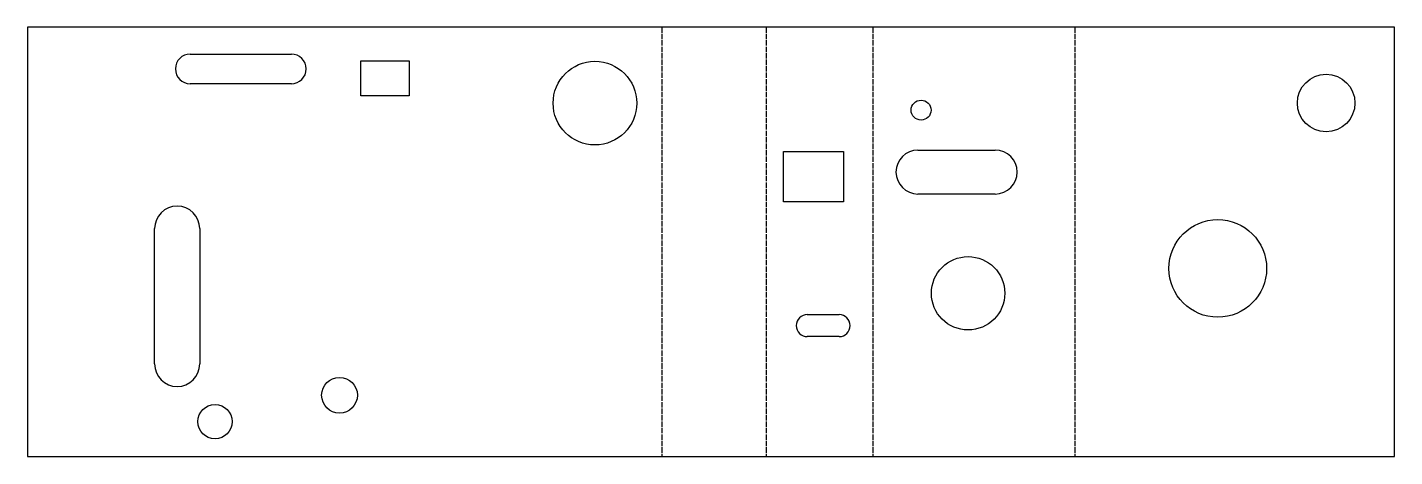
# Model space of a CAD drawing. Header units: millimetres. Extents: x 0 to 322, y 0 to 101.
import ezdxf

# ---------------------------------------------------------------- set-up
doc = ezdxf.new("R2010")
doc.units = ezdxf.units.MM
doc.linetypes.add('DASHED', pattern=[1.524, 1.27, -0.254])
doc.layers.add('BEND', color=7, linetype='Continuous')
doc.layers.add('CUT', color=7, linetype='Continuous')

msp = doc.modelspace()

# ---------------------------------------------------------------- linework, layer by layer
at = {"layer": 'BEND', "color": 3, "linetype": 'DASHED'}
for p, q in [((149.62, 101.27), (149.62, 0)), ((174.22, 101.27), (174.22, 0)), ((199.38, 101.27), (199.38, 0)), ((246.99, 101.27), (246.99, 0))]:
    msp.add_line(p, q, dxfattribs=at)
at = {"layer": 'CUT'}
for p, q in [((322.42, 101.27), (0, 101.27)), ((0, 101.27), (0, 0)), ((322.42, 0), (322.42, 101.27)), ((38.42, 94.95), (62.25, 94.95)), ((78.6, 85.09), (78.6, 93.35)), ((78.6, 93.35), (90.02, 93.35)), ((90.02, 93.35), (90.02, 85.09)), ((62.25, 87.96), (38.42, 87.96)), ((90.02, 85.09), (78.6, 85.09)), ((178.3, 72), (192.45, 72)), ((178.3, 60.14), (178.3, 72)), ((192.45, 72), (192.45, 60.14)), ((210.01, 72.33), (228.22, 72.33)), ((228.22, 61.95), (210.01, 61.95)), ((192.45, 60.14), (178.3, 60.14)), ((30.02, 21.86), (30.02, 53.79)), ((40.64, 53.79), (40.64, 21.86)), ((183.92, 33.52), (191.42, 33.52)), ((191.42, 28.31), (183.92, 28.31)), ((0, 0), (322.42, 0))]:
    msp.add_line(p, q, dxfattribs=at)
for centre, radius in [((133.84, 83.39), 9.86), ((306.26, 83.41), 6.79), ((210.75, 81.74), 2.35), ((280.71, 44.41), 11.52), ((221.83, 38.54), 8.65), ((73.61, 14.49), 4.21), ((44.25, 8.26), 4.05)]:
    msp.add_circle(centre, radius, dxfattribs=at)
for centre, radius, start, end in [((38.42, 91.46), 3.5, 90, -90), ((62.25, 91.46), 3.5, -90, 90), ((210.01, 67.14), 5.19, 90, -90), ((228.22, 67.14), 5.19, -90, 90), ((35.33, 53.79), 5.31, 0, 180), ((183.92, 30.92), 2.61, 90, -90), ((191.42, 30.92), 2.61, -90, 90), ((35.33, 21.86), 5.31, -180, 0)]:
    msp.add_arc(centre, radius, start, end, dxfattribs=at)

doc.saveas('drawing.dxf')
